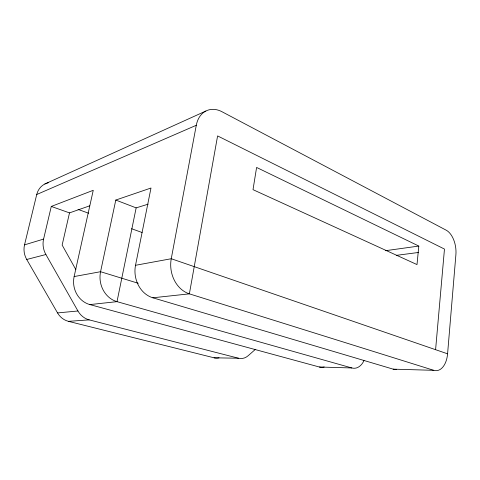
<?xml version="1.0" encoding="UTF-8"?>
<svg xmlns="http://www.w3.org/2000/svg" width="480" height="480" viewBox="0 0 480 480"><rect width="100%" height="100%" fill="white"/><g stroke="black" fill="none" stroke-linecap="round" stroke-linejoin="round"><path stroke-width="0.72" d="M363.996 360.558A18.648 12.372 88 0 1 351.816 367.956L117.006 301.656A24.18 21.228 80.3 0 1 100.572 271.71L115.788 200.058L150.99 188.016L135.522 265.29A26.154 22.074 80.6 0 0 152.832 297.792L393.174 369.15L433.776 370.32A20.922 12.312 87.1 0 0 447.582 353.814L455.892 254.778A20.034 11.538 82.4 0 0 446.142 230.16L221.922 111.702A27.318 20.298 69.5 0 0 196.284 125.286L36.732 194.508L24.528 244.866A19.14 17.844 62.6 0 0 26.724 259.476L57.546 312.924A18.57 17.202 85.3 0 0 68.442 321.342L214.074 357.81L238.5 358.23A16.812 12.906 89.2 0 0 248.172 355.71L255.414 349.356M435.594 349.692L444.468 249.078L217.596 135.918L189.372 293.85L152.832 297.792M418.812 246.066L417 264.588L253.008 189.66L256.602 167.442L418.812 246.066L385.404 250.71M196.284 125.286L171.252 258.732A28.158 22.8 80.8 0 0 189.372 293.85L433.776 370.32M148.17 204.156L136.152 207.876L117.006 301.656L89.856 304.584A22.686 20.496 79.9 0 1 74.136 276.558L93.246 190.302L51.288 206.436L43.584 239.1A20.16 18.462 66.1 0 0 45.9 254.526L77.94 310.986A19.56 17.736 84.7 0 0 89.214 319.878L238.5 358.23M89.694 205.824L69.498 212.892L62.142 245.064L75.9 269.694M44.856 183.99L205.848 111.048M24.528 244.866L43.584 239.1M26.724 259.476L45.9 254.526M74.136 276.558L100.572 271.71L138.27 283.29M135.522 265.29L171.252 258.732L447.582 353.814M396.276 255.366L418.518 252.468M57.546 312.924L77.94 310.986M68.442 321.342L89.214 319.878M89.856 304.584L319.392 367.02L351.816 367.956M51.288 206.436L69.498 212.892M78.054 209.412L88.614 213.222M131.55 228.714L142.11 232.518M115.788 200.058L136.152 207.876M219.042 357.804A16.08 12.702 89.7 0 1 214.074 357.81M36.732 194.508A19.056 16.962 57.4 0 1 48.366 182.724M324.204 366.954A17.748 12.306 88.5 0 1 319.392 367.02M396.426 369.426A19.8 12.384 87.6 0 1 393.174 369.15"/></g></svg>
